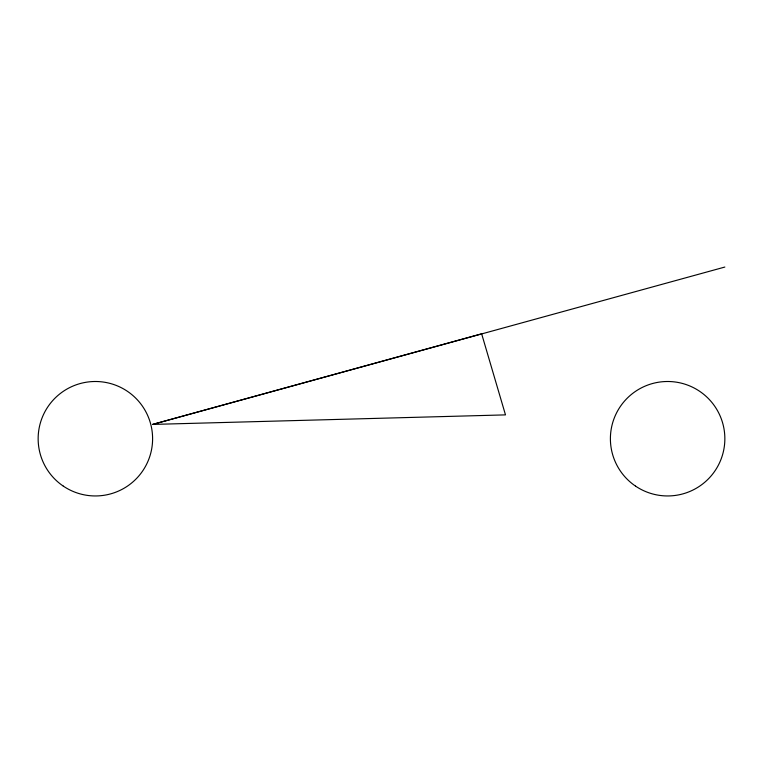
<?xml version="1.0" encoding="UTF-8"?>
<svg xmlns="http://www.w3.org/2000/svg" width="763" height="763" viewBox="0 0 763 763"><rect width="100%" height="100%" fill="white"/><g stroke="black" fill="none" stroke-linecap="round" stroke-linejoin="round"><path stroke-width="1.14" d="M152.6 424.419L481.644 333.812L505.488 414.881L152.6 424.419L724.85 267.05M635.55 486.117A57.225 57.225 0 0 0 724.707 442.807A57.225 57.225 0 0 0 642.618 387.251A57.225 57.225 0 0 0 635.55 486.117M63.3 486.117A57.225 57.225 0 0 0 152.457 442.807A57.225 57.225 0 0 0 70.368 387.251A57.225 57.225 0 0 0 63.3 486.117"/></g></svg>
